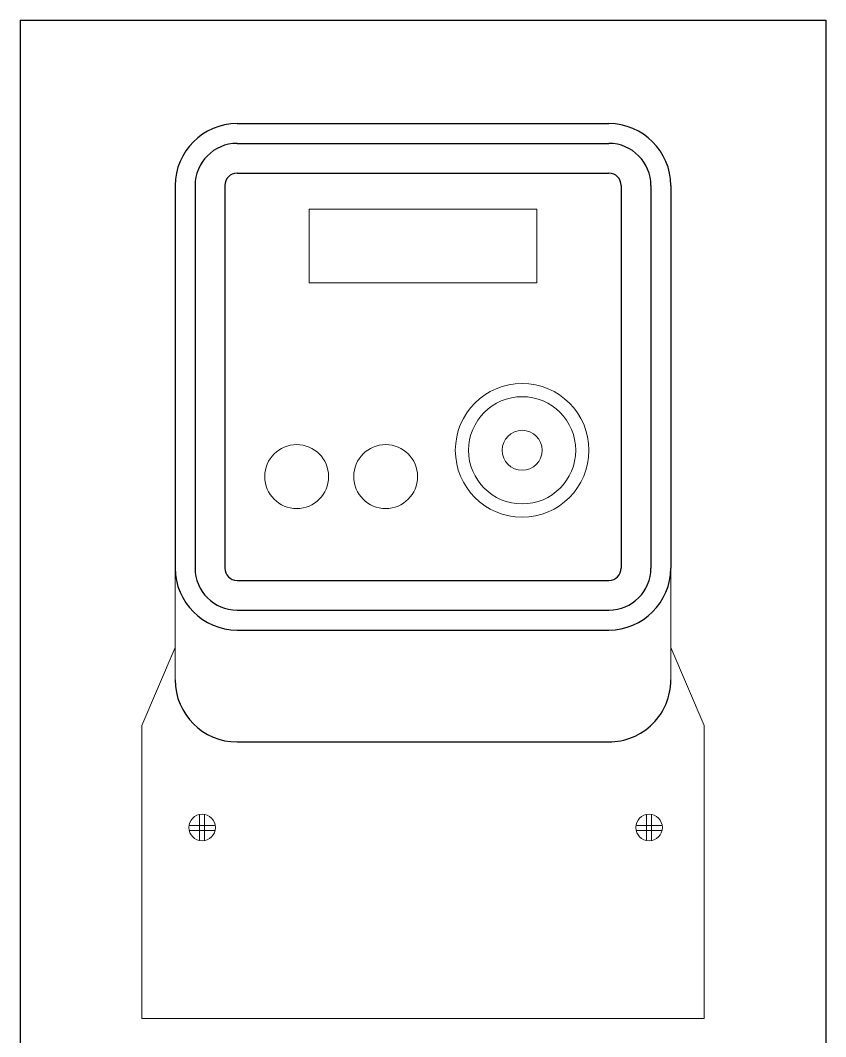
# Model space of a CAD drawing. Header units: millimetres. Extents: x -1335 to 33749, y 2338 to 5277.
# Drawn here: x 30224.6 to 30293.2, y 4709.7 to 4796.3 of the extents above; entities that cross this region are included whole.
import ezdxf

# ---------------------------------------------------------------- set-up
doc = ezdxf.new("R2010")
doc.units = ezdxf.units.MM
doc.layers.add('01', color=6, linetype='Continuous', lineweight=20)
doc.layers.add('LAM-H', color=3, linetype='Continuous', lineweight=20)
doc.layers.add('03', color=141, linetype='Continuous')

msp = doc.modelspace()

# ---------------------------------------------------------------- linework, layer by layer
at = {"layer": '01', "color": 3}
for p, q in [((30249.22, 4773.907), (30249.22, 4780.186)), ((30249.22, 4780.186), (30268.64, 4780.186)), ((30268.64, 4773.907), (30268.64, 4780.186)), ((30249.22, 4773.907), (30268.64, 4773.907))]:
    msp.add_line(p, q, dxfattribs=at)
at = {"layer": '03', "color": 2}
for p, q in [((30224.619, 4796.267), (30224.619, 4651.985)), ((30224.619, 4796.267), (30293.241, 4796.267)), ((30293.241, 4796.267), (30293.241, 4651.985)), ((30243.094, 4787.469), (30274.765, 4787.469)), ((30237.815, 4782.191), (30237.815, 4749.606)), ((30280.044, 4782.191), (30280.044, 4749.606)), ((30243.094, 4744.328), (30274.765, 4744.328)), ((30243.094, 4734.793), (30274.765, 4734.793))]:
    msp.add_line(p, q, dxfattribs=at)
at = {"layer": '03', "color": 7}
for p, q in [((30243.094, 4785.78), (30274.765, 4785.78)), ((30243.094, 4783.247), (30274.765, 4783.247)), ((30239.504, 4782.191), (30239.504, 4749.606)), ((30242.038, 4782.191), (30242.038, 4749.606)), ((30275.821, 4782.191), (30275.821, 4749.606)), ((30278.355, 4782.191), (30278.355, 4749.606)), ((30243.094, 4748.551), (30274.765, 4748.551)), ((30243.094, 4746.017), (30274.765, 4746.017))]:
    msp.add_line(p, q, dxfattribs=at)
at = {"layer": '03', "color": 2}
for centre, start, end in [((30243.094, 4782.191), 90, 180), ((30274.765, 4782.191), 0, 90), ((30243.094, 4749.606), 180, 270), ((30274.765, 4749.606), 270, 0), ((30243.094, 4740.071), 180, 270), ((30274.765, 4740.071), 270, 0.00809)]:
    msp.add_arc(centre, 5.279, start, end, dxfattribs=at)
at = {"layer": '03', "color": 7}
for centre, radius, start, end in [((30243.094, 4782.191), 3.589, 90, 180), ((30274.765, 4782.191), 3.589, 0, 90), ((30243.094, 4782.191), 1.056, 90, 180), ((30274.765, 4782.191), 1.056, 0, 90), ((30243.094, 4749.606), 3.589, 180, 270), ((30243.094, 4749.606), 1.056, 180, 270), ((30274.765, 4749.606), 3.589, 270, 0), ((30274.765, 4749.606), 1.056, 270, 0)]:
    msp.add_arc(centre, radius, start, end, dxfattribs=at)
at = {"layer": 'LAM-H', "color": 2, "linetype": 'Continuous'}
for p, q in [((30237.815, 4749.606), (30237.815, 4740.071)), ((30280.044, 4749.606), (30280.044, 4740.072))]:
    msp.add_line(p, q, dxfattribs=at)
at = {"layer": 'LAM-H', "linetype": 'Continuous'}
for p, q in [((30237.815, 4742.843), (30234.972, 4736.189)), ((30280.044, 4742.843), (30282.887, 4736.189)), ((30234.972, 4736.189), (30234.972, 4711.235)), ((30282.887, 4736.189), (30282.887, 4711.235)), ((30234.972, 4711.235), (30282.887, 4711.235))]:
    msp.add_line(p, q, dxfattribs=at)
at = {"layer": 'LAM-H', "color": 7, "linetype": 'Continuous'}
for p, q in [((30239.892, 4728.616), (30239.892, 4726.389)), ((30240.321, 4728.616), (30240.321, 4726.389)), ((30277.975, 4728.616), (30277.975, 4726.389)), ((30278.404, 4728.616), (30278.404, 4726.389)), ((30239.001, 4727.682), (30241.228, 4727.682)), ((30277.084, 4727.682), (30279.311, 4727.682)), ((30239.001, 4727.253), (30241.228, 4727.253)), ((30277.084, 4727.253), (30279.311, 4727.253))]:
    msp.add_line(p, q, dxfattribs=at)
at = {"layer": 'LAM-H', "color": 2, "linetype": 'Continuous'}
msp.add_circle((30267.378, 4759.639), 5.694, dxfattribs=at)
at = {"layer": 'LAM-H', "color": 7, "linetype": 'Continuous'}
for centre, radius in [((30267.378, 4759.639), 4.567), ((30240.107, 4727.502), 1.134), ((30278.19, 4727.502), 1.134)]:
    msp.add_circle(centre, radius, dxfattribs=at)
at = {"layer": 'LAM-H', "linetype": 'Continuous'}
msp.add_circle((30267.378, 4759.639), 1.705, dxfattribs=at)
at = {"layer": 'LAM-H', "color": 3, "linetype": 'Continuous'}
for centre in [(30248.167, 4757.4), (30255.748, 4757.4)]:
    msp.add_circle(centre, 2.723, dxfattribs=at)

doc.saveas('drawing.dxf')
